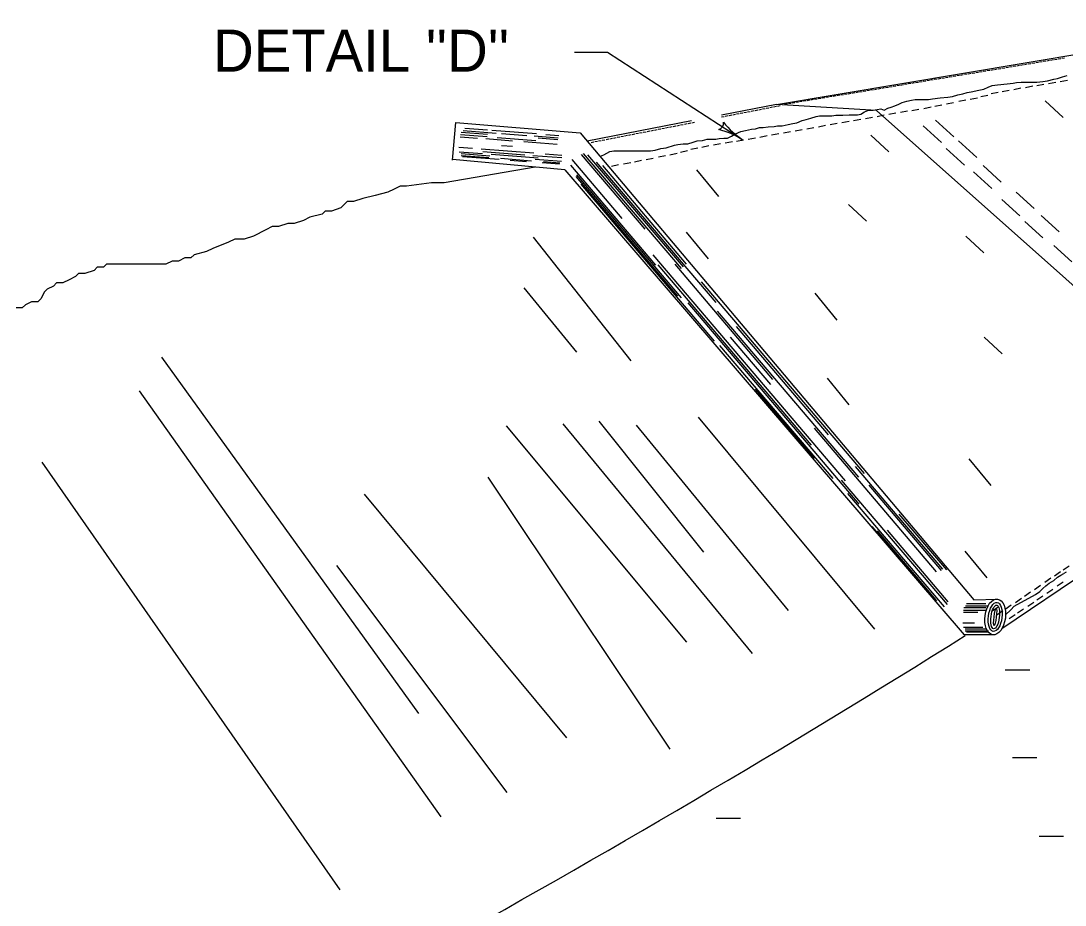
# Model space of a CAD drawing. Extents: x 1000 to 1036.3, y 1000 to 1022.
# Drawn here: x 1007.71 to 1012.675, y 1015.163 to 1019.369 of the extents above; entities that cross this region are included whole.
import ezdxf

# ---------------------------------------------------------------- set-up
doc = ezdxf.new("R2010")
doc.units = 0
for name, color, linetype in [('Level 1', 7, 'Continuous'), ('Level 15', 7, 'Continuous'), ('Level 18', 7, 'Continuous')]:
    doc.layers.add(name, color=color, linetype=linetype)

msp = doc.modelspace()

# ---------------------------------------------------------------- linework, layer by layer
at = {"layer": 'Level 1'}
for p, q in [((1010.3423, 1019.2195), (1010.4998, 1019.2195)), ((1010.4998, 1019.2195), (1011.1446, 1018.8015)), ((1009.9949, 1018.7761), (1010.0474, 1018.7721)), ((1010.1461, 1018.3402), (1010.6097, 1017.7513)), ((1010.1015, 1018.0993), (1010.3525, 1017.7928)), ((1011.0821, 1017.8647), (1011.2738, 1017.6394)), ((1009.6023, 1016.0738), (1008.3809, 1017.7692)), ((1009.7092, 1015.583), (1008.2739, 1017.6085)), ((1010.9574, 1016.8412), (1010.4597, 1017.4655)), ((1010.9306, 1017.4836), (1011.7687, 1016.4753)), ((1010.8772, 1016.4128), (1010.0198, 1017.4425)), ((1011.1892, 1016.3593), (1010.2891, 1017.4528)), ((1010.6365, 1017.4461), (1011.3586, 1016.5645)), ((1009.2278, 1015.235), (1007.8103, 1017.2695)), ((1010.7969, 1015.9042), (1009.9321, 1017.1981)), ((1010.3066, 1015.9578), (1009.3437, 1017.1178)), ((1009.21, 1016.7787), (1010.0213, 1015.699))]:
    msp.add_line(p, q, dxfattribs=at)
for centre, radius, start, end in [((1011.0199, 1018.8824), 0.0313, 285.8186, 7.9353), ((1010.9319, 1018.4734), 0.3909, 57.044, 75.7128), ((1011.3573, 1019.1295), 0.3909, 218.3912, 237.0379), ((1010.9319, 1018.4734), 0.3909, 57.0318, 57.044)]:
    msp.add_arc(centre, radius, start, end, dxfattribs=at)
at = {"layer": 'Level 15'}
for p, q in [((1009.9295, 1018.8483), (1009.8203, 1018.8566)), ((1009.8812, 1018.81), (1009.7984, 1018.8162)), ((1009.9271, 1018.8165), (1009.7998, 1018.8261)), ((1009.928, 1018.8285), (1009.8038, 1018.8379)), ((1009.9694, 1018.8337), (1009.8138, 1018.8455)), ((1010.0474, 1018.7973), (1009.9201, 1018.807)), ((1010.161, 1018.8308), (1009.949, 1018.8469)), ((1010.158, 1018.7989), (1009.9742, 1018.8129)), ((1010.1156, 1018.8226), (1009.9958, 1018.8317)), ((1010.2646, 1018.8113), (1010.1507, 1018.82)), ((1010.2639, 1018.803), (1010.1695, 1018.8102)), ((1010.268, 1018.8227), (1010.2062, 1018.8274)), ((1009.8579, 1018.7612), (1009.7927, 1018.7662)), ((1010.1484, 1018.7392), (1009.8981, 1018.7582)), ((1010.2604, 1018.7812), (1010.1014, 1018.7932)), ((1009.9046, 1018.7361), (1009.7942, 1018.7445)), ((1009.9391, 1018.7256), (1009.803, 1018.736)), ((1009.9354, 1018.7175), (1009.803, 1018.7276)), ((1009.9839, 1018.7086), (1009.8101, 1018.7218)), ((1010.1061, 1018.7303), (1009.9066, 1018.7455)), ((1010.1693, 1018.7161), (1009.9466, 1018.733)), ((1010.1374, 1018.7022), (1009.9899, 1018.7134)), ((1010.1138, 1018.6987), (1010.0372, 1018.7045)), ((1010.2826, 1018.7169), (1010.145, 1018.7274)), ((1010.2813, 1018.6997), (1010.1556, 1018.7092)), ((1010.2823, 1018.729), (1010.203, 1018.7351)), ((1010.5692, 1018.4291), (1010.3307, 1018.7094)), ((1010.6786, 1018.3781), (1010.376, 1018.7339)), ((1010.8513, 1018.1904), (1010.3858, 1018.7377)), ((1010.8604, 1018.1982), (1010.4065, 1018.732)), ((1010.2709, 1018.6868), (1010.189, 1018.693)), ((1010.2725, 1018.6919), (1010.1951, 1018.6978)), ((1010.7293, 1018.2075), (1010.3258, 1018.682)), ((1011.0158, 1018.0285), (1010.4473, 1018.697)), ((1010.8756, 1018.2112), (1010.4766, 1018.6804)), ((1010.8339, 1018.0596), (1010.3501, 1018.6284)), ((1010.8517, 1018.0515), (1010.3542, 1018.6365)), ((1011.0087, 1017.8459), (1010.3735, 1018.5927)), ((1011.6307, 1017.1809), (1010.7159, 1018.2565)), ((1011.4701, 1017.351), (1010.7411, 1018.2083)), ((1011.2861, 1017.6637), (1010.8207, 1018.2109)), ((1011.7216, 1017.2164), (1010.9467, 1018.1276)), ((1011.6968, 1017.07), (1010.8829, 1018.027)), ((1011.6949, 1017.1984), (1011.0232, 1017.9883)), ((1011.55, 1017.4003), (1011.1121, 1017.9152)), ((1011.5721, 1017.1915), (1011.0333, 1017.825)), ((1011.4833, 1017.2879), (1011.2036, 1017.6167)), ((1012.0644, 1016.7485), (1011.4833, 1017.4319)), ((1012.0944, 1016.7601), (1011.6784, 1017.2494)), ((1012.1155, 1016.5922), (1011.6123, 1017.1839)), ((1012.0881, 1016.7547), (1011.7431, 1017.1604)), ((1012.1023, 1016.581), (1011.6427, 1017.1214)), ((1012.1124, 1016.7568), (1011.8866, 1017.0223)), ((1012.0575, 1016.6126), (1011.7584, 1016.9644)), ((1012.0661, 1016.6106), (1011.783, 1016.9435)), ((1012.1201, 1016.6054), (1011.8301, 1016.9464)), ((1012.2984, 1016.5646), (1012.192, 1016.5646)), ((1012.2984, 1016.5766), (1012.1946, 1016.5766)), ((1012.3083, 1016.585), (1012.2025, 1016.585)), ((1012.2984, 1016.5965), (1012.2072, 1016.5965)), ((1012.2607, 1016.5546), (1012.1915, 1016.5546)), ((1012.2444, 1016.5043), (1012.1899, 1016.5043)), ((1012.2848, 1016.4828), (1012.1925, 1016.4828)), ((1012.302, 1016.4749), (1012.2004, 1016.4749)), ((1012.3115, 1016.4665), (1012.2009, 1016.4665)), ((1012.3104, 1016.4613), (1012.2072, 1016.4613))]:
    msp.add_line(p, q, dxfattribs=at)
at = {"layer": 'Level 18'}
for p, q in [((1011.3027, 1018.9716), (1013.6807, 1019.3687)), ((1012.3929, 1019.1468), (1012.4059, 1019.1489)), ((1012.4107, 1019.1497), (1012.4237, 1019.1518)), ((1012.4285, 1019.1527), (1012.4415, 1019.1548)), ((1012.4463, 1019.1556), (1012.4593, 1019.1577)), ((1012.4641, 1019.1586), (1012.4771, 1019.1607)), ((1012.4821, 1019.1617), (1012.4951, 1019.1638)), ((1012.4999, 1019.1646), (1012.5129, 1019.1667)), ((1012.5177, 1019.1675), (1012.5307, 1019.1696)), ((1012.5355, 1019.1705), (1012.5485, 1019.1726)), ((1012.5533, 1019.1734), (1012.5663, 1019.1755)), ((1012.5711, 1019.1764), (1012.5841, 1019.1785)), ((1012.5889, 1019.1793), (1012.6019, 1019.1814)), ((1012.6067, 1019.1822), (1012.6197, 1019.1843)), ((1012.6245, 1019.1852), (1012.6375, 1019.1873)), ((1012.6423, 1019.1881), (1012.6553, 1019.1902)), ((1012.6601, 1019.1911), (1012.6731, 1019.1932)), ((1012.089, 1019.0965), (1012.102, 1019.0986)), ((1012.1068, 1019.0995), (1012.1198, 1019.1016)), ((1012.1246, 1019.1024), (1012.1376, 1019.1045)), ((1012.1424, 1019.1054), (1012.1554, 1019.1074)), ((1012.1602, 1019.1083), (1012.1732, 1019.1104)), ((1012.178, 1019.1112), (1012.191, 1019.1133)), ((1012.1972, 1019.1145), (1012.2102, 1019.1166)), ((1012.215, 1019.1174), (1012.228, 1019.1195)), ((1012.2328, 1019.1203), (1012.2458, 1019.1224)), ((1012.2506, 1019.1233), (1012.2636, 1019.1254)), ((1012.2684, 1019.1262), (1012.2814, 1019.1283)), ((1012.2862, 1019.1292), (1012.2992, 1019.1313)), ((1012.304, 1019.1321), (1012.3169, 1019.1342)), ((1012.3218, 1019.135), (1012.3347, 1019.1371)), ((1012.3395, 1019.138), (1012.3525, 1019.1401)), ((1012.3573, 1019.1409), (1012.3703, 1019.143)), ((1012.3751, 1019.1439), (1012.3881, 1019.146)), ((1011.7864, 1019.0461), (1011.7994, 1019.0481)), ((1011.8042, 1019.049), (1011.8172, 1019.0511)), ((1011.822, 1019.0519), (1011.835, 1019.054)), ((1011.8398, 1019.0549), (1011.8528, 1019.057)), ((1011.8576, 1019.0578), (1011.8706, 1019.0599)), ((1011.8754, 1019.0608), (1011.8884, 1019.0628)), ((1011.8932, 1019.0637), (1011.9062, 1019.0658)), ((1011.9111, 1019.0671), (1011.9241, 1019.0692)), ((1011.9289, 1019.0701), (1011.9419, 1019.0722)), ((1011.9467, 1019.073), (1011.9597, 1019.0751)), ((1011.9645, 1019.076), (1011.9775, 1019.078)), ((1011.9823, 1019.0789), (1011.9953, 1019.081)), ((1012.0001, 1019.0818), (1012.013, 1019.0839)), ((1012.0179, 1019.0848), (1012.0308, 1019.0869)), ((1012.0356, 1019.0877), (1012.0486, 1019.0898)), ((1012.0534, 1019.0907), (1012.0664, 1019.0927)), ((1012.0712, 1019.0936), (1012.0842, 1019.0957)), ((1012.4317, 1019.0427), (1012.4656, 1019.0496)), ((1012.4874, 1019.0526), (1012.5213, 1019.0594)), ((1012.541, 1019.0606), (1012.5749, 1019.0674)), ((1012.5967, 1019.0704), (1012.6306, 1019.0773)), ((1012.6524, 1019.0803), (1012.6863, 1019.0871)), ((1011.484, 1018.9965), (1011.4969, 1018.9986)), ((1011.5018, 1018.9995), (1011.5147, 1019.0016)), ((1011.5195, 1019.0024), (1011.5325, 1019.0045)), ((1011.5373, 1019.0053), (1011.5503, 1019.0074)), ((1011.5551, 1019.0083), (1011.5681, 1019.0104)), ((1011.5729, 1019.0112), (1011.5859, 1019.0133)), ((1011.5907, 1019.0142), (1011.6037, 1019.0163)), ((1011.6085, 1019.0171), (1011.6215, 1019.0192)), ((1011.6263, 1019.0196), (1011.6393, 1019.0217)), ((1011.6441, 1019.0225), (1011.6571, 1019.0246)), ((1011.6619, 1019.0255), (1011.6749, 1019.0276)), ((1011.6797, 1019.0284), (1011.6927, 1019.0305)), ((1011.6975, 1019.0314), (1011.7104, 1019.0334)), ((1011.7152, 1019.0343), (1011.7282, 1019.0364)), ((1011.733, 1019.0372), (1011.746, 1019.0393)), ((1011.7508, 1019.0402), (1011.7638, 1019.0423)), ((1011.7686, 1019.0431), (1011.7816, 1019.0452)), ((1012.2243, 1018.9961), (1012.2582, 1019.0029)), ((1012.2746, 1019.0091), (1012.3085, 1019.0159)), ((1012.3235, 1019.0227), (1012.3574, 1019.0295)), ((1012.376, 1019.0329), (1012.4099, 1019.0397)), ((1011.3026, 1018.9711), (1011.0417, 1018.9205)), ((1011.2187, 1018.9463), (1011.2316, 1018.9488)), ((1011.2364, 1018.9498), (1011.2493, 1018.9522)), ((1011.2541, 1018.9532), (1011.267, 1018.9557)), ((1011.2718, 1018.9567), (1011.2848, 1018.9591)), ((1011.2895, 1018.9601), (1011.3025, 1018.9626)), ((1011.3072, 1018.9636), (1011.3202, 1018.966)), ((1011.3416, 1018.973), (1011.3546, 1018.9751)), ((1011.3594, 1018.9759), (1011.3724, 1018.978)), ((1011.3772, 1018.9789), (1011.3902, 1018.981)), ((1011.395, 1018.9818), (1011.408, 1018.9839)), ((1011.4128, 1018.9848), (1011.4258, 1018.9869)), ((1011.4306, 1018.9877), (1011.4436, 1018.9898)), ((1011.4484, 1018.9906), (1011.4614, 1018.9927)), ((1011.4662, 1018.9936), (1011.4792, 1018.9957)), ((1011.9464, 1018.9424), (1011.9803, 1018.9492)), ((1012.004, 1018.9522), (1012.0379, 1018.9591)), ((1012.0552, 1018.9631), (1012.0891, 1018.97)), ((1012.1113, 1018.9736), (1012.1452, 1018.9805)), ((1012.1702, 1018.9864), (1012.2041, 1018.9933)), ((1012.6662, 1018.9089), (1012.5801, 1018.9879)), ((1011.042, 1018.912), (1011.0549, 1018.9144)), ((1011.0597, 1018.9154), (1011.0726, 1018.9179)), ((1011.0774, 1018.9189), (1011.0903, 1018.9213)), ((1011.0951, 1018.9223), (1011.108, 1018.9248)), ((1011.1128, 1018.9258), (1011.1257, 1018.9282)), ((1011.1305, 1018.9292), (1011.1434, 1018.9317)), ((1011.1479, 1018.9325), (1011.1608, 1018.935)), ((1011.1656, 1018.9359), (1011.1785, 1018.9384)), ((1011.1833, 1018.9394), (1011.1962, 1018.9419)), ((1011.201, 1018.9428), (1011.2139, 1018.9453)), ((1011.6697, 1018.8948), (1011.7036, 1018.9017)), ((1011.7257, 1018.9047), (1011.7596, 1018.9115)), ((1011.7813, 1018.9146), (1011.8152, 1018.9214)), ((1011.837, 1018.9245), (1011.8709, 1018.9313)), ((1011.8927, 1018.9344), (1011.9266, 1018.9412)), ((1009.7625, 1018.7056), (1009.7775, 1018.8852)), ((1009.7775, 1018.8852), (1010.3701, 1018.8358)), ((1010.899, 1018.8929), (1010.4022, 1018.7965)), ((1010.705, 1018.8462), (1010.7179, 1018.8486)), ((1010.7227, 1018.8496), (1010.7356, 1018.8521)), ((1010.7404, 1018.8531), (1010.7533, 1018.8555)), ((1010.7581, 1018.8565), (1010.771, 1018.859)), ((1010.7758, 1018.86), (1010.7887, 1018.8624)), ((1010.7935, 1018.8634), (1010.8064, 1018.8659)), ((1010.8112, 1018.8669), (1010.8241, 1018.8693)), ((1010.8289, 1018.8703), (1010.8418, 1018.8728)), ((1010.8466, 1018.8738), (1010.8595, 1018.8762)), ((1010.8649, 1018.8775), (1010.8779, 1018.8799)), ((1010.8826, 1018.8809), (1010.8956, 1018.8834)), ((1010.9004, 1018.8844), (1010.9133, 1018.8868)), ((1011.3913, 1018.8456), (1011.4252, 1018.8525)), ((1011.447, 1018.8555), (1011.4809, 1018.8623)), ((1011.5027, 1018.8653), (1011.5366, 1018.8721)), ((1011.5583, 1018.8752), (1011.5922, 1018.882)), ((1011.614, 1018.885), (1011.6479, 1018.8918)), ((1012.0871, 1018.7901), (1012.0009, 1018.869)), ((1012.1457, 1018.817), (1012.0595, 1018.896)), ((1010.3701, 1018.8358), (1012.2414, 1016.6153)), ((1010.4569, 1018.7977), (1010.4698, 1018.8002)), ((1010.4746, 1018.8011), (1010.4875, 1018.8036)), ((1010.4923, 1018.8046), (1010.5052, 1018.8071)), ((1010.51, 1018.808), (1010.5229, 1018.8105)), ((1010.5277, 1018.8115), (1010.5406, 1018.814)), ((1010.5454, 1018.815), (1010.5583, 1018.8174)), ((1010.5631, 1018.8184), (1010.576, 1018.8209)), ((1010.581, 1018.822), (1010.594, 1018.8245)), ((1010.5987, 1018.8255), (1010.6117, 1018.8279)), ((1010.6164, 1018.8289), (1010.6294, 1018.8314)), ((1010.6341, 1018.8324), (1010.6471, 1018.8348)), ((1010.6518, 1018.8358), (1010.6648, 1018.8383)), ((1010.6696, 1018.8393), (1010.6825, 1018.8417)), ((1010.6873, 1018.8427), (1010.7002, 1018.8452)), ((1011.1128, 1018.7964), (1011.1467, 1018.8033)), ((1011.1685, 1018.8063), (1011.2024, 1018.8131)), ((1011.2242, 1018.8161), (1011.2581, 1018.8229)), ((1011.2799, 1018.826), (1011.3138, 1018.8328)), ((1011.3356, 1018.8358), (1011.3695, 1018.8426)), ((1011.8379, 1018.7462), (1011.7518, 1018.8251)), ((1010.4215, 1018.7908), (1010.4344, 1018.7933)), ((1010.4392, 1018.7942), (1010.4521, 1018.7967)), ((1010.8464, 1018.7449), (1010.8803, 1018.7517)), ((1010.8953, 1018.7585), (1010.9292, 1018.7653)), ((1010.9478, 1018.7687), (1010.9817, 1018.7756)), ((1011.0035, 1018.7786), (1011.0374, 1018.7854)), ((1011.0592, 1018.7884), (1011.0931, 1018.7952)), ((1012.1964, 1018.6823), (1012.1102, 1018.7612)), ((1012.255, 1018.7187), (1012.1688, 1018.7977)), ((1010.297, 1018.661), (1009.7624, 1018.7086)), ((1010.627, 1018.699), (1010.6609, 1018.7058)), ((1010.6831, 1018.7095), (1010.717, 1018.7163)), ((1010.742, 1018.7223), (1010.7759, 1018.7291)), ((1010.7961, 1018.7319), (1010.83, 1018.7388)), ((1012.1976, 1016.4485), (1010.2973, 1018.661)), ((1010.5182, 1018.6782), (1010.5521, 1018.685)), ((1010.5758, 1018.6881), (1010.6097, 1018.6949)), ((1011.0281, 1018.5329), (1010.9238, 1018.6603)), ((1012.3263, 1018.5713), (1012.2401, 1018.6502)), ((1012.3719, 1018.6021), (1012.2858, 1018.681)), ((1012.529, 1018.4757), (1012.4429, 1018.5546)), ((1012.4609, 1018.4408), (1012.3748, 1018.5197)), ((1011.7312, 1018.416), (1011.6451, 1018.495)), ((1015.3285, 1018.4653), (1012.3751, 1016.4777)), ((1012.5702, 1018.3361), (1012.4841, 1018.4151)), ((1012.6478, 1018.3647), (1012.5617, 1018.4436)), ((1010.9796, 1018.2367), (1010.8753, 1018.3642)), ((1012.2891, 1018.2655), (1012.2029, 1018.3444)), ((1012.708, 1018.222), (1012.6219, 1018.301)), ((1011.5909, 1017.9454), (1011.4866, 1018.0728)), ((1012.3764, 1017.7848), (1012.2903, 1017.8638)), ((1011.6491, 1017.5424), (1011.5448, 1017.6698)), ((1012.3234, 1017.1588), (1012.2191, 1017.2862)), ((1012.3049, 1016.7188), (1012.2006, 1016.8462)), ((1012.6663, 1016.7575), (1012.6948, 1016.7771)), ((1012.579, 1016.6994), (1012.6075, 1016.719)), ((1012.625, 1016.7295), (1012.6535, 1016.7491)), ((1012.5299, 1016.6645), (1012.5584, 1016.6841)), ((1012.5889, 1016.646), (1012.6174, 1016.6656)), ((1012.638, 1016.6809), (1012.6665, 1016.7005)), ((1012.2414, 1016.6153), (1012.3542, 1016.6186)), ((1012.4396, 1016.6027), (1012.4681, 1016.6223)), ((1012.4824, 1016.6328), (1012.5109, 1016.6524)), ((1012.5414, 1016.6143), (1012.5699, 1016.6339)), ((1012.3284, 1016.562), (1012.3571, 1016.5813)), ((1012.3905, 1016.571), (1012.419, 1016.5906)), ((1012.4495, 1016.5525), (1012.478, 1016.5721)), ((1012.4986, 1016.5842), (1012.5271, 1016.6038)), ((1012.3509, 1016.544), (1012.3794, 1016.5636)), ((1012.4099, 1016.5255), (1012.4384, 1016.5451)), ((1012.3317, 1016.4485), (1012.1976, 1016.4485)), ((1012.5072, 1016.28), (1012.3907, 1016.28)), ((1012.5411, 1015.8637), (1012.4247, 1015.8637)), ((1011.1319, 1015.5748), (1011.0154, 1015.5748)), ((1012.6685, 1015.4898), (1012.552, 1015.4898))]:
    msp.add_line(p, q, dxfattribs=at)
for points in [[(1010.4655, 1018.7254), (1010.4821, 1018.7309), (1010.4959, 1018.7392), (1010.5098, 1018.7476), (1010.5292, 1018.7503), (1010.5514, 1018.7503), (1010.568, 1018.7503), (1010.5902, 1018.7503), (1010.6096, 1018.7503), (1010.6345, 1018.7503), (1010.6512, 1018.7503), (1010.6734, 1018.7503), (1010.7038, 1018.7503), (1010.726, 1018.7531), (1010.7537, 1018.7614), (1010.7787, 1018.7642), (1010.8175, 1018.7781), (1010.8341, 1018.7809), (1010.8591, 1018.7836), (1010.8813, 1018.7836), (1010.9062, 1018.7919), (1010.9256, 1018.7975), (1010.9506, 1018.8003), (1010.9727, 1018.8058), (1010.9949, 1018.8058), (1011.0143, 1018.8058), (1011.031, 1018.8086), (1011.0531, 1018.8114), (1011.0698, 1018.8114), (1011.0892, 1018.8197), (1011.1086, 1018.8308), (1011.1335, 1018.8419), (1011.1557, 1018.8474), (1011.1834, 1018.853), (1011.2028, 1018.8558), (1011.2222, 1018.8613), (1011.2389, 1018.8613), (1011.2638, 1018.8641), (1011.2915, 1018.8669), (1011.3082, 1018.8696), (1011.3303, 1018.8696), (1011.3581, 1018.8752), (1011.3802, 1018.8807), (1011.3996, 1018.8835), (1011.4246, 1018.8946), (1011.444, 1018.9002), (1011.4662, 1018.9057), (1011.4911, 1018.914), (1011.5077, 1018.9168), (1011.5271, 1018.9168), (1011.5493, 1018.9168), (1011.566, 1018.9168), (1011.5854, 1018.9196), (1011.602, 1018.9196), (1011.6186, 1018.9196), (1011.6491, 1018.9224), (1011.6685, 1018.9224), (1011.6879, 1018.9224), (1011.7046, 1018.9251), (1011.7212, 1018.9362), (1011.7378, 1018.9418), (1011.7628, 1018.9445), (1011.7822, 1018.9473), (1011.7988, 1018.9501), (1011.8154, 1018.9445), (1011.8321, 1018.9529), (1011.8487, 1018.9584), (1011.8653, 1018.964), (1011.8847, 1018.9723), (1011.9014, 1018.9806), (1011.9236, 1018.9862), (1011.9457, 1018.9917), (1011.9624, 1018.9945), (1011.9818, 1018.9945), (1012.0039, 1018.9945), (1012.0261, 1018.9945), (1012.0455, 1018.9973), (1012.0816, 1019.0028), (1012.1176, 1019.0056), (1012.1398, 1019.0084), (1012.1647, 1019.0167), (1012.1897, 1019.0222), (1012.2091, 1019.0278), (1012.2285, 1019.0306), (1012.2645, 1019.0389), (1012.2895, 1019.0444), (1012.3089, 1019.0528), (1012.3283, 1019.0611), (1012.3532, 1019.0639), (1012.4003, 1019.0694), (1012.4281, 1019.0722), (1012.4447, 1019.075), (1012.4669, 1019.0777), (1012.4891, 1019.0777), (1012.5168, 1019.0777), (1012.5417, 1019.0777), (1012.5694, 1019.0805), (1012.5916, 1019.0833), (1012.6221, 1019.0916), (1012.6387, 1019.0944), (1012.6637, 1019.1027), (1012.6859, 1019.1082)], [(1013.6691, 1017.3449), (1013.5796, 1017.3407), (1011.7781, 1018.9419), (1011.3027, 1018.9716)], [(1010.1558, 1018.6736), (1009.7221, 1018.5981), (1009.6627, 1018.5981), (1009.5439, 1018.5833), (1009.5141, 1018.5833), (1009.4844, 1018.5684), (1009.4547, 1018.5535), (1009.3953, 1018.5387), (1009.3359, 1018.5238), (1009.2913, 1018.5089), (1009.2616, 1018.5089), (1009.2319, 1018.4792), (1009.1873, 1018.4643), (1009.1576, 1018.4643), (1009.1427, 1018.4494), (1009.0833, 1018.4346), (1009.0536, 1018.4197), (1009.009, 1018.4048), (1008.9793, 1018.4048), (1008.9347, 1018.39), (1008.905, 1018.39), (1008.8753, 1018.3751), (1008.8159, 1018.3454), (1008.7713, 1018.3305), (1008.7268, 1018.3305), (1008.697, 1018.3156), (1008.6228, 1018.2859), (1008.593, 1018.271), (1008.5336, 1018.2561), (1008.5188, 1018.2413), (1008.489, 1018.2413), (1008.4593, 1018.2264), (1008.4296, 1018.2264), (1008.3999, 1018.2115), (1008.3553, 1018.2115), (1008.3256, 1018.2115), (1008.2811, 1018.2115), (1008.2513, 1018.2115), (1008.2068, 1018.2115), (1008.1771, 1018.2115), (1008.1474, 1018.2115), (1008.1176, 1018.2115), (1008.1028, 1018.1967), (1008.0731, 1018.1967), (1008.0582, 1018.1818), (1008.0136, 1018.1669), (1007.9839, 1018.1669), (1007.9691, 1018.1521), (1007.9394, 1018.1372), (1007.9096, 1018.1223), (1007.8799, 1018.1223), (1007.8651, 1018.1074), (1007.8354, 1018.0926), (1007.8205, 1018.0777), (1007.8057, 1018.048), (1007.7908, 1018.0331), (1007.7611, 1018.0331), (1007.7314, 1018.0182), (1007.7165, 1018.0034), (1007.6868, 1018.0034)], [(1012.4335, 1016.5845), (1012.5346, 1016.6409), (1012.5552, 1016.6552), (1012.5695, 1016.6695), (1012.5837, 1016.6821), (1012.5996, 1016.6948), (1012.6217, 1016.7075), (1012.6392, 1016.7234), (1012.655, 1016.7329), (1012.6691, 1016.7406)], [(1012.6797, 1016.7459), (1012.6691, 1016.7406)], [(1012.4335, 1016.5845), (1012.4166, 1016.5675), (1012.3926, 1016.5435)]]:
    msp.add_lwpolyline(points, dxfattribs=at)
msp.add_arc((983.0141, 1063.0319), 54.9746, 298.91895, 302.06705, dxfattribs=at)
for major_axis, ratio in [((0.0113, 0.085), 0.569134), ((0.0091, 0.0688), 0.467581), ((0.0075, 0.0564), 0.350162), ((0.0055, 0.0418), 0.123213)]:
    msp.add_ellipse((1012.3429, 1016.5336), major_axis=major_axis, ratio=ratio, dxfattribs=at)

# ---------------------------------------------------------------- texts
at = {"layer": 'Level 1'}
msp.add_text("DETAIL ''D''", height=0.2, dxfattribs=at).set_placement((1008.6242, 1019.1273))

doc.saveas('drawing.dxf')
